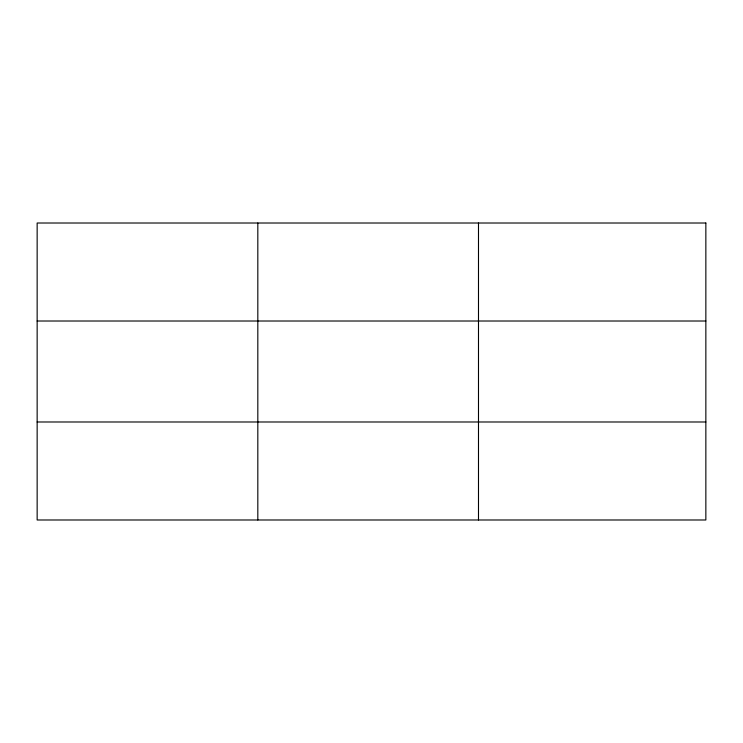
<?xml version="1.0" encoding="UTF-8"?>
<svg xmlns="http://www.w3.org/2000/svg" width="743" height="743" viewBox="0 0 743 743"><rect width="100%" height="100%" fill="white"/><g stroke="black" fill="none" stroke-linecap="round" stroke-linejoin="round"><path stroke-width="1.11" d="M257.821 223.011L257.821 519.989M478.492 223.011L478.492 519.989M37.15 321.013L705.85 321.013M37.15 421.987L705.85 421.987M705.85 223.011L705.85 519.989L37.15 519.989L37.15 223.011L705.85 223.011"/></g></svg>
